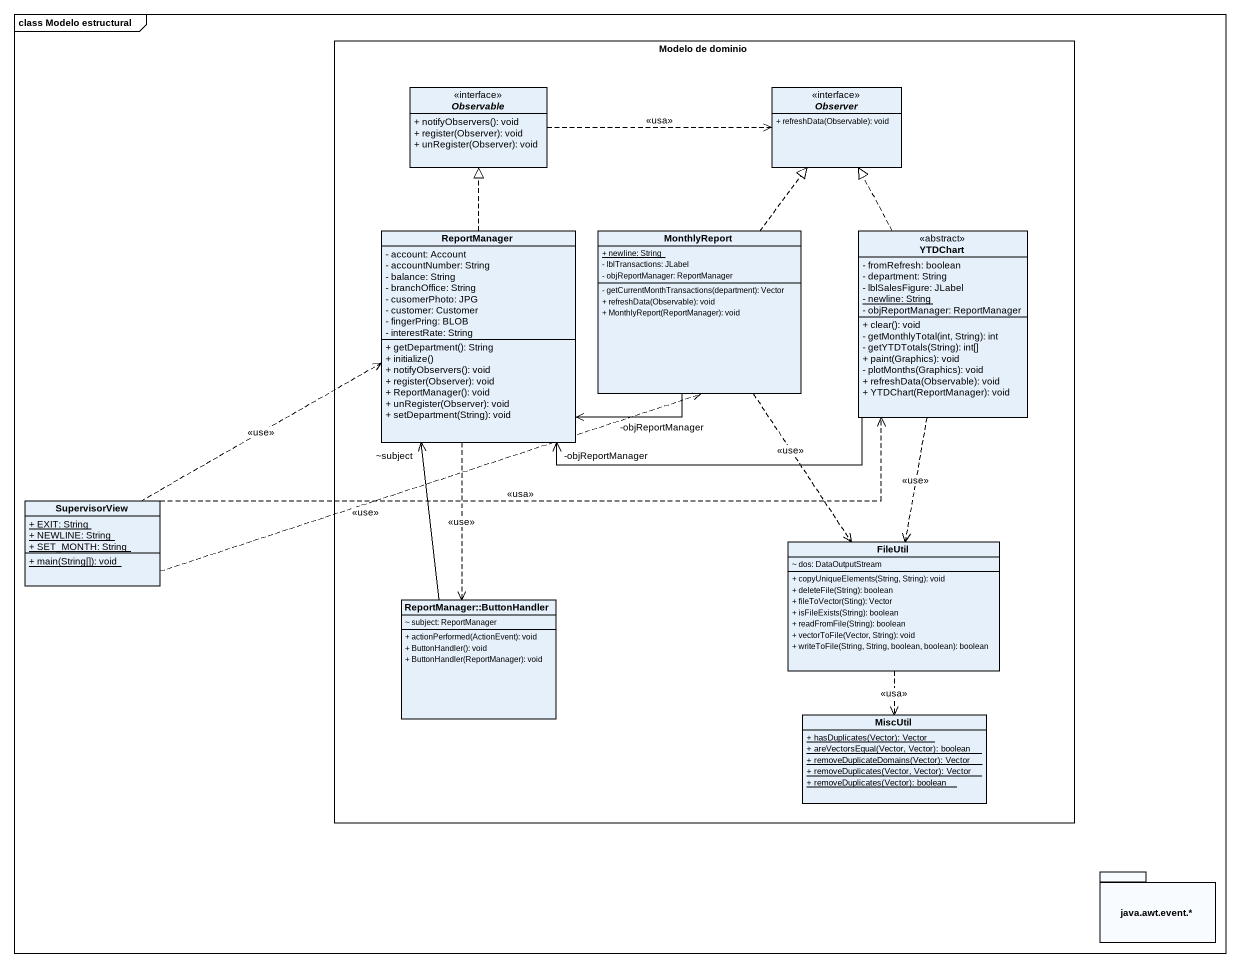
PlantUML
@startuml
mainframe class Modelo estructural
hide circle
hide empty members
skinparam classAttributeIconSize 0
rectangle "Modelo de dominio" as Modelo_de_dominio {
  interface Observable {
    + notifyObservers(): void
    + register(Observer): void
    + unRegister(Observer): void
  }
  interface Observer {
    + refreshData(Observable): void
  }
  class ReportManager {
    - account: Account
    - accountNumber: String
    - balance: String
    - branchOffice: String
    - cusomerPhoto: JPG
    - customer: Customer
    - fingerPring: BLOB
    - interestRate: String
    + getDepartment(): String
    + initialize()
    + notifyObservers(): void
    + register(Observer): void
    + ReportManager(): void
    + unRegister(Observer): void
    + setDepartment(String): void
  }
  class MonthlyReport {
    {static} + newline: String
    - lblTransactions: JLabel
    - objReportManager: ReportManager
    - getCurrentMonthTransactions(department): Vector
    + refreshData(Observable): void
    + MonthlyReport(ReportManager): void
  }
  class YTDChart <<abstract>> {
    - fromRefresh: boolean
    - department: String
    - lblSalesFigure: JLabel
    {static} - newline: String
    - objReportManager: ReportManager
    + clear(): void
    - getMonthlyTotal(int, String): int
    - getYTDTotals(String): int[]
    + paint(Graphics): void
    - plotMonths(Graphics): void
    + refreshData(Observable): void
    + YTDChart(ReportManager): void
  }
  class FileUtil {
    ~ dos: DataOutputStream
    + copyUniqueElements(String, String): void
    + deleteFile(String): boolean
    + fileToVector(Sting): Vector
    + isFileExists(String): boolean
    + readFromFile(String): boolean
    + vectorToFile(Vector, String): void
    + writeToFile(String, String, boolean, boolean): boolean
  }
  class "ReportManager::ButtonHandler" as ReportManager_ButtonHandler {
    ~ subject: ReportManager
    + actionPerformed(ActionEvent): void
    + ButtonHandler(): void
    + ButtonHandler(ReportManager): void
  }
  class MiscUtil {
    {static} + hasDuplicates(Vector): Vector
    {static} + areVectorsEqual(Vector, Vector): boolean
    {static} + removeDuplicateDomains(Vector): Vector
    {static} + removeDuplicates(Vector, Vector): Vector
    {static} + removeDuplicates(Vector): boolean
  }
}
class SupervisorView {
  {static} + EXIT: String
  {static} + NEWLINE: String
  {static} + SET_MONTH: String
  {static} + main(String[]): void
}
package "java.awt.event.*" as java_awt_event {
}
Observable .right.> Observer : <<usa>>
ReportManager .up.|> Observable
ReportManager ..> ReportManager_ButtonHandler : <<use>>
MonthlyReport .up.|> Observer
MonthlyReport -left-> "-objReportManager" ReportManager
MonthlyReport ..> FileUtil : <<use>>
YTDChart .up.|> Observer
YTDChart -left-> "-objReportManager" ReportManager
YTDChart ..> FileUtil : <<use>>
SupervisorView .right.> ReportManager : <<use>>
SupervisorView .right.> MonthlyReport : <<use>>
SupervisorView .right.> YTDChart : <<usa>>
FileUtil ..> MiscUtil : <<usa>>
ReportManager_ButtonHandler -up-> "~subject" ReportManager
@enduml
